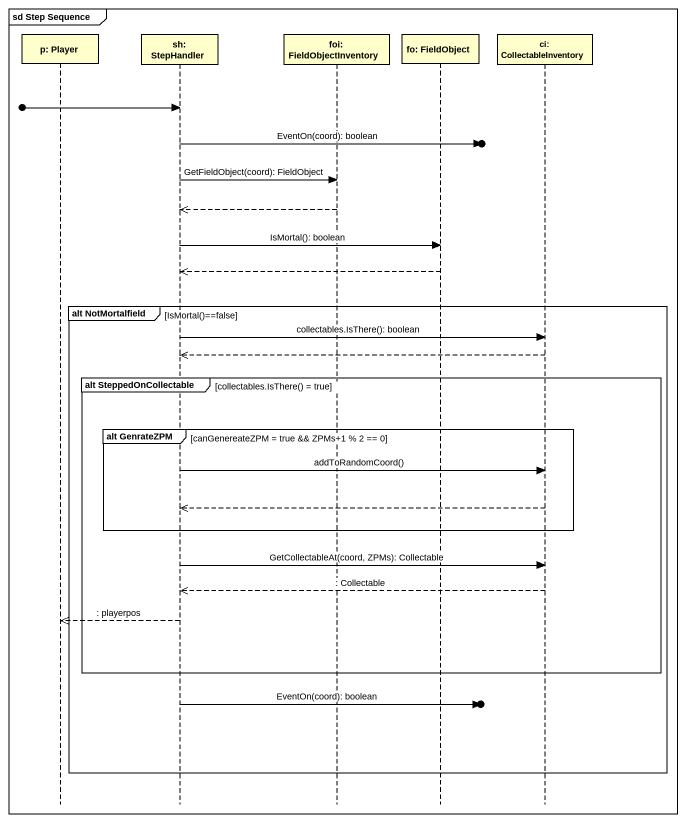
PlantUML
@startuml
mainframe sd Step Sequence
hide footbox
participant "p: Player" as p_Player
participant "sh: StepHandler" as sh_StepHandler
participant "foi: FieldObjectInventory" as foi_FieldObjectInventory
participant "fo: FieldObject" as fo_FieldObject
participant "ci: CollectableInventory" as ci_CollectableInventory

[o-> sh_StepHandler
sh_StepHandler ->o] : EventOn(coord): boolean
sh_StepHandler -> foi_FieldObjectInventory : GetFieldObject(coord): FieldObject
foi_FieldObjectInventory -->> sh_StepHandler
sh_StepHandler -> fo_FieldObject : IsMortal(): boolean
fo_FieldObject -->> sh_StepHandler
group alt NotMortalfield [IsMortal()==false]
  sh_StepHandler -> ci_CollectableInventory : collectables.IsThere(): boolean
  ci_CollectableInventory -->> sh_StepHandler
  group alt SteppedOnCollectable [collectables.IsThere() = true]
    group alt GenrateZPM [canGenereateZPM = true && ZPMs+1 % 2 == 0]
      sh_StepHandler -> ci_CollectableInventory : addToRandomCoord()
      ci_CollectableInventory -->> sh_StepHandler
    end
    sh_StepHandler -> ci_CollectableInventory : GetCollectableAt(coord, ZPMs): Collectable
    ci_CollectableInventory -->> sh_StepHandler : : Collectable
    sh_StepHandler -->> p_Player : : playerpos
  end
  sh_StepHandler ->o] : EventOn(coord): boolean
end
@enduml
